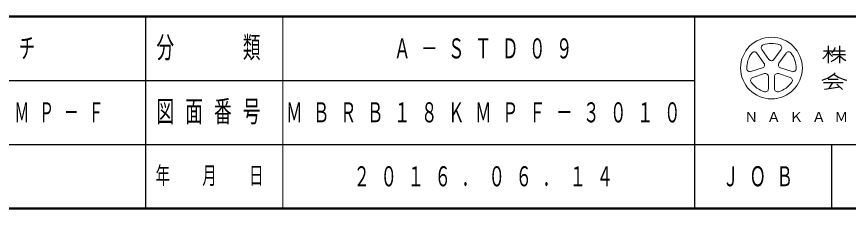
# Model space of a CAD drawing. Units: millimetres on the paper, scale 1:20. Extents: x -365 to 0, y -5 to 257.
# Drawn here: x -144.1 to -53.2, y 0 to 21 of the extents above; entities that cross this region are included whole.
import ezdxf

# ---------------------------------------------------------------- set-up
doc = ezdxf.new("R2010")
doc.units = ezdxf.units.MM
doc.layers.add('LY_1', color=7, linetype='Continuous', lineweight=25)
doc.layers.add('LY_3', color=7, linetype='Continuous', lineweight=13)
doc.styles.add('ＭＳ ゴシック', font='')
doc.styles.get('ＭＳ ゴシック').set_extended_font_data('MS Gothic')

msp = doc.modelspace()

# ---------------------------------------------------------------- linework, layer by layer
at = {"layer": 'LY_3', "lineweight": 50}
for p, q in [((-365, 21), (0, 21)), ((-365, 0), (0, 0))]:
    msp.add_line(p, q, dxfattribs=at)
at = {"layer": 'LY_3', "color": 211, "lineweight": 25}
for p, q in [((-130, 21), (-130, 0)), ((-70, 21), (-70, 0)), ((-182.5, 14), (-70, 14)), ((-237.5, 7), (0, 7))]:
    msp.add_line(p, q, dxfattribs=at)
at = {"layer": 'LY_3'}
for p, q in [((-115, 21), (-115, 0)), ((-62.629, 17.393), (-61.844, 16.313)), ((-61.298, 16.313), (-60.513, 17.393)), ((-62.39, 15.917), (-63.175, 16.997)), ((-59.967, 16.997), (-60.752, 15.917)), ((-63.828, 14.985), (-62.559, 15.397)), ((-62.35, 14.755), (-63.62, 14.343)), ((-59.522, 14.343), (-60.792, 14.755)), ((-60.583, 15.397), (-59.313, 14.985)), ((-61.908, 13.099), (-61.908, 14.434)), ((-61.233, 14.434), (-61.233, 13.099))]:
    msp.add_line(p, q, dxfattribs=at)
at = {"layer": 'LY_3', "lineweight": 25}
for p, q in [((-55.361, 17.793), (-55.361, 15.903)), ((-54.146, 17.793), (-54.146, 15.903)), ((-55.901, 17.253), (-54.956, 17.253)), ((-54.915, 16.848), (-53.471, 16.848)), ((-54.769, 17.253), (-53.525, 17.253)), ((-55.901, 13.784), (-53.741, 13.784)), ((-55.361, 14.148), (-54.281, 14.148)), ((-54.899, 13.784), (-55.289, 13.136)), ((-55.765, 13.067), (-54.113, 13.304)), ((-54.416, 13.607), (-53.81, 13.001)), ((-55, 7), (-55, 0))]:
    msp.add_line(p, q, dxfattribs=at)
at = {"layer": 'LY_3'}
msp.add_circle((-61.571, 15.363), 3.375, dxfattribs=at)
for centre, radius, start, end in [((-62.356, 17.592), 0.338, 109.39847, 215.99997), ((-61.571, 15.363), 2.7, 70.60155, 109.39847), ((-60.786, 17.592), 0.338, 324, 70.60155), ((-61.571, 15.363), 2.7, 142.60154, 181.39846), ((-63.448, 16.798), 0.338, 35.99999, 142.60154), ((-59.694, 16.798), 0.338, 37.39846, 143.99995), ((-61.571, 15.363), 2.7, 358.60155, 37.39847), ((-62.663, 15.718), 0.338, 287.99998, 35.99999), ((-61.571, 16.512), 0.338, 215.99998, 324), ((-60.479, 15.718), 0.338, 143.99996, 251.99999), ((-63.933, 15.306), 0.338, 181.39848, 287.99997), ((-62.246, 14.434), 0.338, 359.99997, 107.99999), ((-60.896, 14.434), 0.338, 71.99997, 179.99999), ((-59.209, 15.306), 0.338, 252.00001, 358.60156), ((-63.516, 14.022), 0.338, 107.99999, 214.60154), ((-61.571, 15.363), 2.7, 214.60156, 253.39848), ((-61.571, 15.363), 2.7, 286.60155, 325.39847), ((-59.626, 14.022), 0.338, 325.39847, 71.99996), ((-62.246, 13.099), 0.338, 253.39847, 359.99997), ((-60.896, 13.099), 0.338, 179.99999, 286.60154)]:
    msp.add_arc(centre, radius, start, end, dxfattribs=at)
at = {"layer": 'LY_3', "lineweight": 25}
for centre, radius, start, end in [((-56.002, 18.047), 1.467, 313.72108, 343.54317), ((-57.466, 18.084), 2.285, 311.36185, 337.13638), ((-53.383, 18.427), 2.345, 212.50346, 230.00631), ((-56.374, 18.818), 3.034, 295.86917, 317.23867), ((-51.918, 18.818), 3.034, 222.76131, 240.10806), ((-56.898, 17.257), 3.32, 285.11261, 313.40619), ((-52.77, 17.194), 3.192, 231.17281, 259.75506)]:
    msp.add_arc(centre, radius, start, end, dxfattribs=at)

# ---------------------------------------------------------------- texts
at = {"layer": 'LY_1', "char_height": 2.199, "attachment_point": 5, "style": 'ＭＳ ゴシック'}
for s, insert in [('\\T1.64;\\W0.6;かまどベンチ', (-149.75, 17.5)), ('\\T1.64;\\W0.6;Ａ－ＳＴＤ０９', (-92.5, 17.5)), ('\\T1.64;\\W0.55;ＭＢＲ－Ｂ１８ＫＭＰ－Ｆ', (-149.75, 10.5)), ('\\T1.64;\\W0.6;ＭＢＲＢ１８ＫＭＰＦ－３０１０', (-92.5, 10.5)), ('\\T1.64;\\W0.6;２０１６．０６．１４', (-92.5, 3.5))]:
    msp.add_mtext(s, dxfattribs=dict(at, insert=insert))
at = {"layer": 'LY_3', "color": 4, "attachment_point": 5, "style": 'ＭＳ ゴシック'}
for s, insert, char_height in [('\\T1.64;\\W0.6;分\u3000\u3000類', (-122.5, 17.5), 2.346), ('\\T1.64;\\W0.6;図面番号', (-122.5, 10.5), 2.346), ('\\T1.64;ＮＡＫＡＭＵＲＡ\u3000ＭＦＧ．ＣＯＲＰＯＲＡＴＩＯＮ', (-35, 10), 1.1), ('\\T1.64;\\W0.6;年\u3000月\u3000日', (-122.5, 3.5), 1.906), ('\\T1.64;\\W0.6;ＪＯＢ', (-62.5, 3.5), 2.199)]:
    msp.add_mtext(s, dxfattribs=dict(at, insert=insert, char_height=char_height))

doc.saveas('drawing.dxf')
